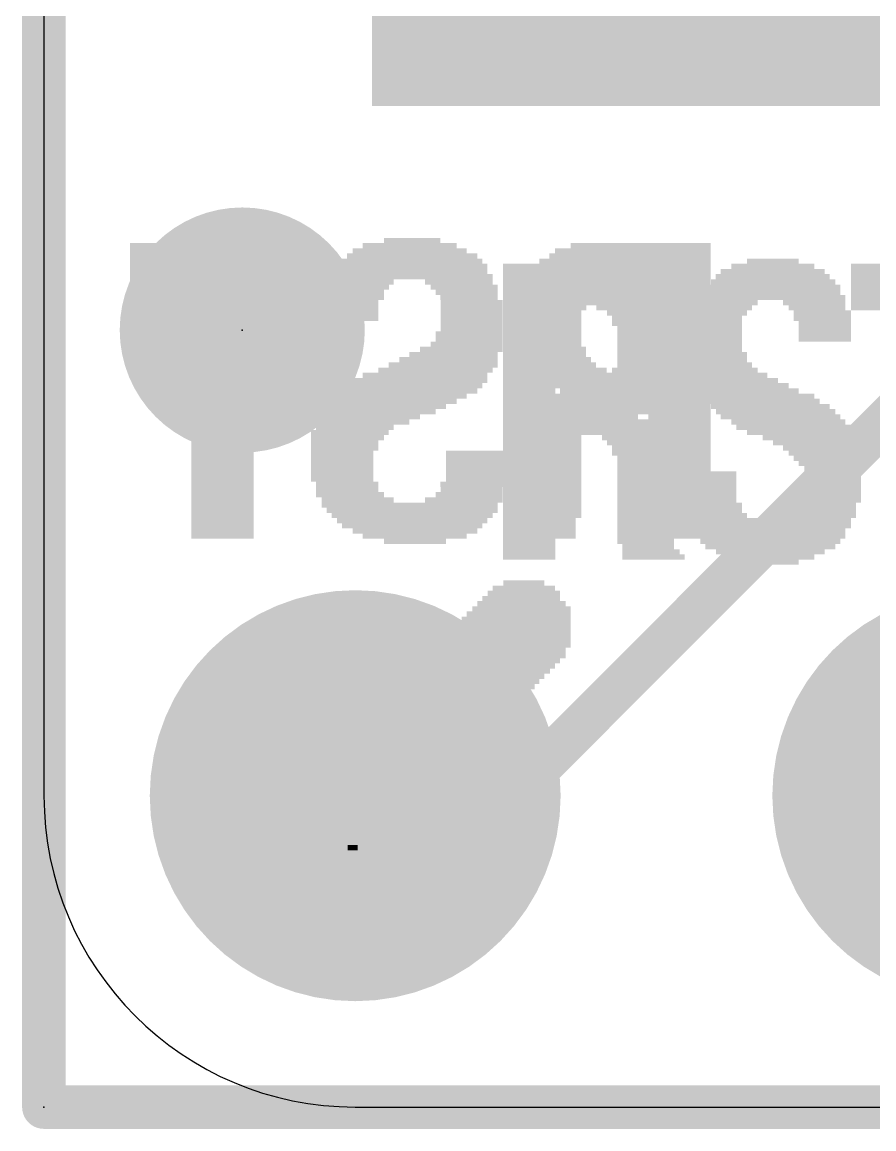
# Model space of a CAD drawing. Extents: x -0.1 to 35.6, y -0.1 to 17.9.
# Drawn here: x -0.089 to 3.386, y -0.089 to 4.425 of the extents above; entities that cross this region are included whole.
import ezdxf

# ---------------------------------------------------------------- set-up
doc = ezdxf.new("R2010")
doc.units = 0
for name, color, linetype in [('1', 12, 'CONTINUOUS'), ('16', 5, 'CONTINUOUS'), ('17', 110, 'CONTINUOUS'), ('20', 53, 'CONTINUOUS'), ('200', 40, 'CONTINUOUS'), ('201', 6, 'CONTINUOUS'), ('23', 40, 'CONTINUOUS')]:
    doc.layers.add(name, color=color, linetype=linetype)

# ---------------------------------------------------------------- blocks, each defined once
blk = doc.blocks.new('ROUNDP')
at = {"const_width": 0.5}
blk.add_lwpolyline([(0, -0.25, 1), (0, 0.25, 1), (0, -0.25)], format="xyb", dxfattribs=at)
blk = doc.blocks.new('RECT')
blk.add_solid([(-0.5, -0.5), (0.5, -0.5), (-0.5, 0.5), (0.5, 0.5)])
blk = doc.blocks.new('PIE')
at = {"const_width": 0.5}
blk.add_lwpolyline([(0, -0.25, 1), (0, 0.25, 1), (0, -0.25)], format="xyb", dxfattribs=at)
blk = doc.blocks.new('SQUAREP')
blk.add_solid([(-0.5, -0.5), (0.5, -0.5), (-0.5, 0.5), (0.5, 0.5)])

msp = doc.modelspace()

# ---------------------------------------------------------------- linework, layer by layer
at = {"layer": '1', "const_width": 0.1778}
for points in [[(0, 17.78), (0, 0)], [(4.0005, 3.3655), (1.905, 1.27)], [(1.905, 1.27), (1.27, 1.27)], [(0, 0), (35.56, 0)]]:
    msp.add_lwpolyline(points, dxfattribs=at)
at = {"layer": '1', "const_width": 0.0889}
for points in [[(1.27, 1.3145, 1), (1.27, 1.2255)], [(1.905, 1.2255, 1), (1.905, 1.3145)], [(1.8736, 1.3014, 1), (1.9364, 1.2386)], [(0, 0.0445, 1), (0, -0.0445)], [(-0.0445, 0, 1), (0.0445, 0)]]:
    msp.add_lwpolyline(points, format="xyb", dxfattribs=at)
at = {"layer": '16', "const_width": 0.1778}
for points in [[(0, 17.78), (0, 0)], [(0, 0), (35.56, 0)]]:
    msp.add_lwpolyline(points, dxfattribs=at)
at = {"layer": '16', "const_width": 0.0889}
for points in [[(0, 0.0445, 1), (0, -0.0445)], [(-0.0445, 0, 1), (0.0445, 0)]]:
    msp.add_lwpolyline(points, format="xyb", dxfattribs=at)
at = {"layer": '20'}
for p, q in [((0, 6.35), (0, 1.27)), ((1.27, 0), (34.29, 0))]:
    msp.add_line(p, q, dxfattribs=at)
msp.add_arc((1.27, 1.27), 1.27, 180, 270, dxfattribs=at)
at = {"layer": '23'}
for p in [(0.8092, 3.1693), (0, 0)]:
    msp.add_point(p, dxfattribs=at)

# ---------------------------------------------------------------- block references
at = {"layer": '1'}
msp.add_blockref('PIE', (0.8092, 3.1693), dxfattribs=at)
at = {"layer": '17', "xscale": 2.413, "yscale": 2.413}
msp.add_blockref('SQUAREP', (2.545, 5.29), dxfattribs=at)
msp.add_blockref('SQUAREP', (2.545, 5.29), dxfattribs=at)
at = {"layer": '17', "xscale": 1.6764, "yscale": 1.6764, "rotation": 270}
for p in [(1.27, 1.27), (1.27, 1.27), (3.81, 1.27), (3.81, 1.27)]:
    msp.add_blockref('ROUNDP', p, dxfattribs=at)
at = {"layer": '200'}
for p, xscale, yscale in [((2.1266, 3.429), 0.508, 0.0213), ((2.9737, 3.429), 0.3378, 0.0213), ((2.9737, 3.4502), 0.2108, 0.0211), ((3.6303, 3.429), 0.6756, 0.0213), ((2.1482, 3.4078), 0.5512, 0.0211), ((2.1698, 3.3867), 0.5944, 0.0211), ((2.9737, 3.3867), 0.4648, 0.0211), ((2.9737, 3.4078), 0.4242, 0.0211), ((3.6303, 3.4078), 0.6756, 0.0211), ((3.6303, 3.3867), 0.6756, 0.0211), ((2.1901, 3.3443), 0.635, 0.0211), ((2.18, 3.3655), 0.6147, 0.0213), ((2.9737, 3.3443), 0.5512, 0.0211), ((2.975, 3.3655), 0.508, 0.0213), ((3.6303, 3.3655), 0.6756, 0.0213), ((3.6303, 3.3443), 0.6756, 0.0211), ((2.2016, 3.3232), 0.6579, 0.0211), ((2.2016, 3.302), 0.6579, 0.0213), ((2.9636, 3.3232), 0.5715, 0.0211), ((2.9737, 3.302), 0.5918, 0.0213), ((3.6303, 3.3232), 0.6756, 0.0211), ((3.6303, 3.302), 0.6756, 0.0213), ((2.2117, 3.2808), 0.6782, 0.0211), ((1.9793, 3.2597), 0.2134, 0.0211), ((2.4022, 3.2597), 0.2972, 0.0211), ((2.7845, 3.2808), 0.254, 0.0211), ((2.7731, 3.2597), 0.2311, 0.0211), ((3.1426, 3.2808), 0.254, 0.0211), ((3.1541, 3.2597), 0.2311, 0.0211), ((3.6303, 3.2808), 0.6756, 0.0211), ((3.6303, 3.2597), 0.6756, 0.0211), ((1.9793, 3.2385), 0.2134, 0.0213), ((1.9793, 3.2173), 0.2134, 0.0211), ((1.9793, 3.1962), 0.2134, 0.0211), ((2.4238, 3.2385), 0.254, 0.0213), ((2.4441, 3.2173), 0.254, 0.0211), ((2.4441, 3.1962), 0.254, 0.0211), ((2.7413, 3.2173), 0.2134, 0.0211), ((2.7413, 3.1962), 0.2134, 0.0211), ((2.7629, 3.2385), 0.2108, 0.0213), ((3.1757, 3.2385), 0.2337, 0.0213), ((3.1757, 3.2173), 0.2337, 0.0211), ((3.1858, 3.1962), 0.2134, 0.0211), ((1.9793, 3.175), 0.2134, 0.0213), ((1.9793, 3.1538), 0.2134, 0.0211), ((2.4556, 3.175), 0.2311, 0.0213), ((2.4556, 3.1538), 0.2311, 0.0211), ((2.7413, 3.175), 0.2134, 0.0213), ((2.7413, 3.1538), 0.2134, 0.0211), ((3.1858, 3.175), 0.2134, 0.0213), ((3.1858, 3.1538), 0.2134, 0.0211), ((1.9793, 3.1327), 0.2134, 0.0211), ((1.9793, 3.1115), 0.2134, 0.0213), ((2.4556, 3.1327), 0.2311, 0.0211), ((2.4556, 3.1115), 0.2311, 0.0213), ((2.7413, 3.1327), 0.2134, 0.0211), ((2.7413, 3.1115), 0.2134, 0.0213), ((3.1858, 3.1327), 0.2134, 0.0211), ((1.9793, 3.0903), 0.2134, 0.0211), ((1.9793, 3.0692), 0.2134, 0.0211), ((2.4556, 3.0903), 0.2311, 0.0211), ((2.4556, 3.0692), 0.2311, 0.0211), ((2.7413, 3.0903), 0.2134, 0.0211), ((2.7515, 3.0692), 0.2337, 0.0211), ((1.9793, 3.048), 0.2134, 0.0213), ((1.9793, 3.0268), 0.2134, 0.0211), ((2.4556, 3.048), 0.2311, 0.0213), ((2.4556, 3.0268), 0.2311, 0.0211), ((2.7616, 3.0268), 0.254, 0.0211), ((2.7515, 3.048), 0.2337, 0.0213), ((1.9793, 3.0057), 0.2134, 0.0211), ((1.9793, 2.9845), 0.2134, 0.0213), ((2.434, 3.0057), 0.2337, 0.0211), ((2.434, 2.9845), 0.2337, 0.0213), ((2.7731, 3.0057), 0.2769, 0.0211), ((2.8048, 2.9845), 0.2946, 0.0213), ((1.9793, 2.9633), 0.2134, 0.0211), ((1.9793, 2.9422), 0.2134, 0.0211), ((2.4035, 2.9422), 0.254, 0.0211), ((2.4238, 2.9633), 0.254, 0.0211), ((2.8264, 2.9633), 0.3378, 0.0211), ((2.848, 2.9422), 0.381, 0.0211), ((1.9793, 2.921), 0.2134, 0.0213), ((2.1901, 2.8998), 0.635, 0.0211), ((2.18, 2.8787), 0.6147, 0.0211), ((2.3921, 2.921), 0.2769, 0.0213), ((2.8785, 2.921), 0.4013, 0.0213), ((2.9102, 2.8998), 0.4648, 0.0211), ((2.9318, 2.8787), 0.4674, 0.0211), ((2.1698, 2.8575), 0.5944, 0.0213), ((2.1368, 2.8363), 0.5283, 0.0211), ((2.9636, 2.8575), 0.4851, 0.0213), ((2.9852, 2.8363), 0.4877, 0.0211), ((2.1482, 2.8152), 0.5512, 0.0211), ((2.1698, 2.794), 0.5944, 0.0213), ((3.0055, 2.8152), 0.4877, 0.0211), ((3.0372, 2.794), 0.4648, 0.0213), ((2.1901, 2.7728), 0.635, 0.0211), ((2.1901, 2.7517), 0.635, 0.0211), ((3.0588, 2.7728), 0.4674, 0.0211), ((3.0804, 2.7517), 0.4242, 0.0211), ((1.9793, 2.7305), 0.2134, 0.0213), ((1.9793, 2.7093), 0.2134, 0.0211), ((2.4035, 2.7305), 0.254, 0.0213), ((2.4137, 2.7093), 0.2337, 0.0211), ((3.1223, 2.7305), 0.381, 0.0213), ((3.1439, 2.7093), 0.3378, 0.0211), ((1.9793, 2.6882), 0.2134, 0.0211), ((1.9793, 2.667), 0.2134, 0.0213), ((2.4238, 2.6882), 0.2134, 0.0211), ((2.434, 2.667), 0.2337, 0.0213), ((3.1744, 2.6882), 0.3175, 0.0211), ((3.1858, 2.667), 0.2946, 0.0213), ((1.9793, 2.6458), 0.2134, 0.0211), ((1.9793, 2.6247), 0.2134, 0.0211), ((2.4454, 2.6458), 0.2108, 0.0211), ((2.4454, 2.6247), 0.2108, 0.0211), ((3.196, 2.6458), 0.2743, 0.0211), ((3.2061, 2.6247), 0.254, 0.0211), ((1.9793, 2.6035), 0.2134, 0.0213), ((1.9793, 2.5823), 0.2134, 0.0211), ((2.4454, 2.6035), 0.2108, 0.0213), ((2.4454, 2.5823), 0.2108, 0.0211), ((2.7197, 2.5823), 0.2108, 0.0211), ((3.2176, 2.6035), 0.2311, 0.0213), ((3.2176, 2.5823), 0.2311, 0.0211), ((1.9793, 2.5612), 0.2134, 0.0211), ((1.9793, 2.54), 0.2134, 0.0213), ((1.9793, 2.5188), 0.2134, 0.0211), ((2.4454, 2.5612), 0.2108, 0.0211), ((2.4454, 2.54), 0.2108, 0.0213), ((2.4454, 2.5188), 0.2108, 0.0211), ((2.7197, 2.5612), 0.2108, 0.0211), ((2.7197, 2.54), 0.2108, 0.0213), ((2.7197, 2.5188), 0.2108, 0.0211), ((3.2176, 2.5612), 0.2311, 0.0211), ((3.2176, 2.54), 0.2311, 0.0213), ((3.2176, 2.5188), 0.2311, 0.0211), ((1.9793, 2.4977), 0.2134, 0.0211), ((1.9793, 2.4765), 0.2134, 0.0213), ((2.4454, 2.4977), 0.2108, 0.0211), ((2.4454, 2.4765), 0.2108, 0.0213), ((2.7197, 2.4977), 0.2108, 0.0211), ((2.7197, 2.4765), 0.2108, 0.0213), ((3.2176, 2.4977), 0.2311, 0.0211), ((3.2176, 2.4765), 0.2311, 0.0213), ((1.9793, 2.4553), 0.2134, 0.0211), ((1.9793, 2.4342), 0.2134, 0.0211), ((2.4454, 2.4553), 0.2108, 0.0211), ((2.4454, 2.4342), 0.2108, 0.0211), ((2.7312, 2.4553), 0.2337, 0.0211), ((2.7413, 2.4342), 0.2134, 0.0211), ((3.196, 2.4553), 0.2337, 0.0211), ((3.196, 2.4342), 0.2337, 0.0211), ((1.9793, 2.413), 0.2134, 0.0213), ((1.9793, 2.3918), 0.2134, 0.0211), ((2.4454, 2.413), 0.2108, 0.0213), ((2.4454, 2.3918), 0.2108, 0.0211), ((2.7731, 2.3918), 0.2769, 0.0211), ((2.7515, 2.413), 0.2337, 0.0213), ((3.1541, 2.3918), 0.2769, 0.0211), ((3.1858, 2.413), 0.254, 0.0213), ((1.9793, 2.3707), 0.2134, 0.0211), ((1.9793, 2.3495), 0.2134, 0.0213), ((2.4454, 2.3707), 0.2108, 0.0211), ((2.4556, 2.3495), 0.2311, 0.0213), ((2.975, 2.3707), 0.635, 0.0211), ((2.9636, 2.3495), 0.6121, 0.0213), ((1.9793, 2.3283), 0.2134, 0.0211), ((1.9793, 2.3072), 0.2134, 0.0211), ((2.4556, 2.3283), 0.2311, 0.0211), ((2.4556, 2.3072), 0.2311, 0.0211), ((2.9737, 2.3283), 0.5918, 0.0211), ((2.9636, 2.3072), 0.5715, 0.0211), ((1.9793, 2.286), 0.2134, 0.0213), ((1.9793, 2.2648), 0.2134, 0.0211), ((2.4657, 2.286), 0.2108, 0.0213), ((2.4772, 2.2648), 0.2337, 0.0211), ((2.9636, 2.286), 0.5309, 0.0213), ((2.9636, 2.2648), 0.4445, 0.0211), ((1.9793, 2.2437), 0.2134, 0.0211), ((2.4873, 2.2437), 0.254, 0.0211), ((2.9636, 2.2437), 0.3581, 0.0211), ((2.9636, 2.2225), 0.2311, 0.0213), ((1.9583, 2.1167), 0.254, 0.0211), ((1.9583, 2.1378), 0.1676, 0.0211), ((1.9469, 2.0743), 0.3175, 0.0211), ((1.9583, 2.0955), 0.2946, 0.0213), ((1.9482, 2.032), 0.4013, 0.0213), ((1.9482, 2.0532), 0.3607, 0.0211), ((1.9266, 1.9897), 0.4445, 0.0211), ((1.9368, 2.0108), 0.4242, 0.0211), ((1.905, 1.9473), 0.4877, 0.0211), ((1.9164, 1.9685), 0.4648, 0.0213), ((1.8847, 1.905), 0.5283, 0.0213), ((1.8948, 1.9262), 0.508, 0.0211), ((1.8428, 1.8415), 0.5715, 0.0213), ((1.8529, 1.8627), 0.5512, 0.0211), ((1.8733, 1.8838), 0.5512, 0.0211), ((1.7996, 1.7992), 0.5715, 0.0211), ((1.8199, 1.8203), 0.5715, 0.0211), ((1.7564, 1.7568), 0.5715, 0.0211), ((1.7793, 1.778), 0.5715, 0.0213), ((1.7158, 1.7145), 0.5715, 0.0213), ((1.7361, 1.7357), 0.5715, 0.0211), ((1.6726, 1.6722), 0.5715, 0.0211), ((1.6929, 1.6933), 0.5715, 0.0211), ((1.6294, 1.6298), 0.5715, 0.0211), ((1.651, 1.651), 0.569, 0.0213), ((1.5888, 1.5875), 0.5715, 0.0213), ((1.6091, 1.6087), 0.5715, 0.0211), ((1.5456, 1.5452), 0.5715, 0.0211), ((1.5659, 1.5663), 0.5715, 0.0211), ((1.4821, 1.4817), 0.5715, 0.0211), ((1.5024, 1.5028), 0.5715, 0.0211), ((1.5253, 1.524), 0.5715, 0.0213), ((1.4389, 1.4393), 0.5715, 0.0211), ((1.4618, 1.4605), 0.5715, 0.0213), ((1.3983, 1.397), 0.5715, 0.0213), ((1.4186, 1.4182), 0.5715, 0.0211), ((1.3551, 1.3547), 0.5715, 0.0211), ((1.3754, 1.3758), 0.5715, 0.0211), ((1.3449, 1.3335), 0.5512, 0.0213), ((1.3335, 1.3123), 0.5283, 0.0211), ((1.3233, 1.2912), 0.508, 0.0211), ((1.3132, 1.27), 0.4877, 0.0213), ((1.3017, 1.2488), 0.4648, 0.0211), ((1.2916, 1.2277), 0.4445, 0.0211), ((1.2814, 1.2065), 0.4242, 0.0213), ((1.2598, 1.1642), 0.381, 0.0211), ((1.27, 1.1853), 0.4013, 0.0211), ((1.2598, 1.143), 0.3404, 0.0213), ((1.2598, 1.1218), 0.2946, 0.0211), ((1.2598, 1.1007), 0.254, 0.0211), ((1.2598, 1.0795), 0.2134, 0.0213), ((1.2598, 1.0583), 0.0406, 0.0211)]:
    msp.add_blockref('RECT', p, dxfattribs=dict(at, xscale=xscale, yscale=yscale))
at = {"layer": '201', "rotation": 180}
for p, xscale, yscale in [((0.7303, 3.5137), 0.7595, 0.0211), ((1.4923, 3.5137), 0.3835, 0.0211), ((1.5024, 3.5348), 0.2311, 0.0211), ((2.4346, 3.5137), 0.5715, 0.0211), ((0.7303, 3.4925), 0.7595, 0.0213), ((0.7303, 3.4713), 0.7595, 0.0211), ((1.5024, 3.4713), 0.5309, 0.0211), ((1.4923, 3.4925), 0.4648, 0.0213), ((2.3914, 3.4713), 0.6579, 0.0211), ((2.4028, 3.4925), 0.635, 0.0213), ((0.7303, 3.4502), 0.7595, 0.0211), ((0.7303, 3.429), 0.7595, 0.0213), ((1.5024, 3.429), 0.6121, 0.0213), ((1.5024, 3.4502), 0.5715, 0.0211), ((2.3597, 3.429), 0.7214, 0.0213), ((2.3711, 3.4502), 0.6985, 0.0211), ((0.7303, 3.4078), 0.7595, 0.0211), ((0.7303, 3.3867), 0.7595, 0.0211), ((1.5024, 3.3867), 0.6579, 0.0211), ((1.491, 3.4078), 0.635, 0.0211), ((2.3495, 3.4078), 0.7417, 0.0211), ((2.3495, 3.3867), 0.7417, 0.0211), ((0.7303, 3.3655), 0.7595, 0.0213), ((0.7303, 3.3443), 0.7595, 0.0211), ((1.2903, 3.3655), 0.2743, 0.0213), ((1.2802, 3.3443), 0.254, 0.0211), ((1.6929, 3.3655), 0.2769, 0.0213), ((1.7145, 3.3443), 0.2743, 0.0211), ((2.3393, 3.3655), 0.762, 0.0213), ((2.1171, 3.3443), 0.3175, 0.0211), ((2.5933, 3.3443), 0.254, 0.0211), ((0.729, 3.3232), 0.254, 0.0211), ((0.729, 3.302), 0.254, 0.0213), ((1.2598, 3.3232), 0.254, 0.0211), ((1.2598, 3.302), 0.254, 0.0213), ((1.7247, 3.3232), 0.254, 0.0211), ((1.7348, 3.302), 0.2337, 0.0213), ((2.0853, 3.302), 0.2946, 0.0213), ((2.1057, 3.3232), 0.2946, 0.0211), ((2.5933, 3.3232), 0.254, 0.0211), ((2.5933, 3.302), 0.254, 0.0213), ((0.729, 3.2808), 0.254, 0.0211), ((0.729, 3.2597), 0.254, 0.0211), ((1.2484, 3.2808), 0.2311, 0.0211), ((1.2484, 3.2597), 0.2311, 0.0211), ((1.745, 3.2808), 0.254, 0.0211), ((1.745, 3.2597), 0.254, 0.0211), ((2.0752, 3.2808), 0.2743, 0.0211), ((2.0752, 3.2597), 0.2743, 0.0211), ((2.5933, 3.2808), 0.254, 0.0211), ((2.5933, 3.2597), 0.254, 0.0211), ((0.729, 3.2385), 0.254, 0.0213), ((0.729, 3.2173), 0.254, 0.0211), ((0.729, 3.1962), 0.254, 0.0211), ((1.2484, 3.2385), 0.2311, 0.0213), ((1.2484, 3.2173), 0.2311, 0.0211), ((1.745, 3.2385), 0.254, 0.0213), ((1.745, 3.2173), 0.254, 0.0211), ((1.745, 3.1962), 0.254, 0.0211), ((2.065, 3.2385), 0.254, 0.0213), ((2.065, 3.2173), 0.254, 0.0211), ((2.065, 3.1962), 0.254, 0.0211), ((2.5933, 3.2385), 0.254, 0.0213), ((2.5933, 3.2173), 0.254, 0.0211), ((2.5933, 3.1962), 0.254, 0.0211), ((0.729, 3.175), 0.254, 0.0213), ((0.729, 3.1538), 0.254, 0.0211), ((1.7348, 3.1538), 0.2743, 0.0211), ((1.745, 3.175), 0.254, 0.0213), ((2.065, 3.175), 0.254, 0.0213), ((2.065, 3.1538), 0.254, 0.0211), ((2.5933, 3.175), 0.254, 0.0213), ((2.5933, 3.1538), 0.254, 0.0211), ((0.729, 3.1327), 0.254, 0.0211), ((0.729, 3.1115), 0.254, 0.0213), ((1.7247, 3.1115), 0.2946, 0.0213), ((1.7348, 3.1327), 0.2743, 0.0211), ((2.065, 3.1327), 0.254, 0.0211), ((2.065, 3.1115), 0.254, 0.0213), ((2.5933, 3.1327), 0.254, 0.0211), ((2.5933, 3.1115), 0.254, 0.0213), ((0.729, 3.0903), 0.254, 0.0211), ((0.729, 3.0692), 0.254, 0.0211), ((1.6713, 3.0692), 0.3607, 0.0211), ((1.7031, 3.0903), 0.3378, 0.0211), ((2.0853, 3.0903), 0.254, 0.0211), ((2.0853, 3.0692), 0.254, 0.0211), ((2.5933, 3.0903), 0.254, 0.0211), ((2.5933, 3.0692), 0.254, 0.0211), ((0.729, 3.048), 0.254, 0.0213), ((0.729, 3.0268), 0.254, 0.0211), ((1.6294, 3.0268), 0.4445, 0.0211), ((1.651, 3.048), 0.4013, 0.0213), ((2.0955, 3.048), 0.2743, 0.0213), ((2.1158, 3.0268), 0.2743, 0.0211), ((2.5933, 3.048), 0.254, 0.0213), ((2.5933, 3.0268), 0.254, 0.0211), ((0.729, 3.0057), 0.254, 0.0211), ((0.729, 2.9845), 0.254, 0.0213), ((1.5545, 2.9845), 0.508, 0.0213), ((1.5977, 3.0057), 0.4674, 0.0211), ((2.1476, 3.0057), 0.2972, 0.0211), ((2.3597, 2.9845), 0.7214, 0.0213), ((2.5933, 3.0057), 0.254, 0.0211), ((0.729, 2.9633), 0.254, 0.0211), ((0.729, 2.9422), 0.254, 0.0211), ((1.5126, 2.9422), 0.5512, 0.0211), ((1.5342, 2.9633), 0.5486, 0.0211), ((2.3711, 2.9633), 0.6985, 0.0211), ((2.3914, 2.9422), 0.6579, 0.0211), ((0.729, 2.921), 0.254, 0.0213), ((0.729, 2.8998), 0.254, 0.0211), ((0.729, 2.8787), 0.254, 0.0211), ((1.4186, 2.8787), 0.5309, 0.0211), ((1.4491, 2.8998), 0.5512, 0.0211), ((1.4821, 2.921), 0.5715, 0.0213), ((2.3813, 2.8787), 0.6782, 0.0211), ((2.4028, 2.8998), 0.635, 0.0211), ((2.413, 2.921), 0.6147, 0.0213), ((0.729, 2.8575), 0.254, 0.0213), ((0.729, 2.8363), 0.254, 0.0211), ((1.3868, 2.8575), 0.508, 0.0213), ((1.3653, 2.8363), 0.4648, 0.0211), ((2.3597, 2.8363), 0.7214, 0.0211), ((2.3711, 2.8575), 0.6985, 0.0213), ((0.729, 2.8152), 0.254, 0.0211), ((0.729, 2.794), 0.254, 0.0213), ((1.3221, 2.8152), 0.4242, 0.0211), ((1.3005, 2.794), 0.381, 0.0213), ((2.1273, 2.8152), 0.2972, 0.0211), ((2.1057, 2.794), 0.254, 0.0213), ((2.5933, 2.8152), 0.254, 0.0211), ((2.5933, 2.794), 0.254, 0.0213), ((0.729, 2.7728), 0.254, 0.0211), ((0.729, 2.7517), 0.254, 0.0211), ((1.2484, 2.7517), 0.3175, 0.0211), ((1.2687, 2.7728), 0.3175, 0.0211), ((2.0853, 2.7517), 0.254, 0.0211), ((2.0955, 2.7728), 0.2337, 0.0211), ((2.5933, 2.7728), 0.254, 0.0211), ((2.5933, 2.7517), 0.254, 0.0211), ((0.729, 2.7305), 0.254, 0.0213), ((0.729, 2.7093), 0.254, 0.0211), ((1.2268, 2.7093), 0.2743, 0.0211), ((1.2383, 2.7305), 0.2972, 0.0213), ((2.0752, 2.7305), 0.2337, 0.0213), ((2.0752, 2.7093), 0.2337, 0.0211), ((2.5933, 2.7305), 0.254, 0.0213), ((2.5933, 2.7093), 0.254, 0.0211), ((0.729, 2.6882), 0.254, 0.0211), ((0.729, 2.667), 0.254, 0.0213), ((1.2268, 2.6882), 0.2743, 0.0211), ((1.2167, 2.667), 0.254, 0.0213), ((1.7678, 2.667), 0.254, 0.0213), ((2.0752, 2.6882), 0.2337, 0.0211), ((2.0752, 2.667), 0.2337, 0.0213), ((2.5933, 2.6882), 0.254, 0.0211), ((2.5933, 2.667), 0.254, 0.0213), ((0.729, 2.6458), 0.254, 0.0211), ((0.729, 2.6247), 0.254, 0.0211), ((1.2167, 2.6458), 0.254, 0.0211), ((1.2167, 2.6247), 0.254, 0.0211), ((1.7678, 2.6458), 0.254, 0.0211), ((1.7678, 2.6247), 0.254, 0.0211), ((2.0752, 2.6458), 0.2337, 0.0211), ((2.0752, 2.6247), 0.2337, 0.0211), ((2.5933, 2.6458), 0.254, 0.0211), ((2.5933, 2.6247), 0.254, 0.0211), ((0.729, 2.6035), 0.254, 0.0213), ((0.729, 2.5823), 0.254, 0.0211), ((1.2167, 2.6035), 0.254, 0.0213), ((1.2167, 2.5823), 0.254, 0.0211), ((1.7678, 2.6035), 0.254, 0.0213), ((1.7678, 2.5823), 0.254, 0.0211), ((2.0752, 2.6035), 0.2337, 0.0213), ((2.0752, 2.5823), 0.2337, 0.0211), ((2.5933, 2.6035), 0.254, 0.0213), ((2.5933, 2.5823), 0.254, 0.0211), ((0.729, 2.5612), 0.254, 0.0211), ((0.729, 2.54), 0.254, 0.0213), ((0.729, 2.5188), 0.254, 0.0211), ((1.2167, 2.5612), 0.254, 0.0211), ((1.237, 2.54), 0.254, 0.0213), ((1.237, 2.5188), 0.254, 0.0211), ((1.7564, 2.54), 0.2769, 0.0213), ((1.745, 2.5188), 0.254, 0.0211), ((1.7678, 2.5612), 0.254, 0.0211), ((2.0752, 2.5612), 0.2337, 0.0211), ((2.0752, 2.54), 0.2337, 0.0213), ((2.0752, 2.5188), 0.2337, 0.0211), ((2.5933, 2.5612), 0.254, 0.0211), ((2.5933, 2.54), 0.254, 0.0213), ((2.5933, 2.5188), 0.254, 0.0211), ((0.729, 2.4977), 0.254, 0.0211), ((0.729, 2.4765), 0.254, 0.0213), ((1.2484, 2.4977), 0.2769, 0.0211), ((1.2802, 2.4765), 0.2946, 0.0213), ((1.7132, 2.4765), 0.3175, 0.0213), ((1.7348, 2.4977), 0.2743, 0.0211), ((2.0752, 2.4977), 0.2337, 0.0211), ((2.0752, 2.4765), 0.2337, 0.0213), ((2.5933, 2.4977), 0.254, 0.0211), ((2.5933, 2.4765), 0.254, 0.0213), ((0.729, 2.4553), 0.254, 0.0211), ((0.729, 2.4342), 0.254, 0.0211), ((1.4923, 2.4553), 0.7188, 0.0211), ((1.5024, 2.4342), 0.6985, 0.0211), ((2.065, 2.4342), 0.254, 0.0211), ((2.0752, 2.4553), 0.2337, 0.0211), ((2.5933, 2.4553), 0.254, 0.0211), ((2.5933, 2.4342), 0.254, 0.0211), ((0.729, 2.413), 0.254, 0.0213), ((0.729, 2.3918), 0.254, 0.0211), ((1.5024, 2.413), 0.6579, 0.0213), ((1.5024, 2.3918), 0.6121, 0.0211), ((2.065, 2.413), 0.254, 0.0213), ((2.0536, 2.3918), 0.2311, 0.0211), ((2.5933, 2.413), 0.254, 0.0213), ((2.5933, 2.3918), 0.254, 0.0211), ((0.729, 2.3707), 0.254, 0.0211), ((0.729, 2.3495), 0.254, 0.0213), ((1.5024, 2.3707), 0.5715, 0.0211), ((1.5138, 2.3495), 0.508, 0.0213), ((2.0422, 2.3495), 0.254, 0.0213), ((2.0536, 2.3707), 0.2311, 0.0211), ((2.5933, 2.3707), 0.254, 0.0211), ((2.5933, 2.3495), 0.254, 0.0213), ((0.729, 2.3283), 0.254, 0.0211), ((1.5126, 2.3283), 0.4242, 0.0211), ((1.5138, 2.3072), 0.254, 0.0211), ((2.032, 2.3283), 0.2743, 0.0211), ((2.5933, 2.3283), 0.254, 0.0211)]:
    msp.add_blockref('RECT', p, dxfattribs=dict(at, xscale=xscale, yscale=yscale))

doc.saveas('drawing.dxf')
